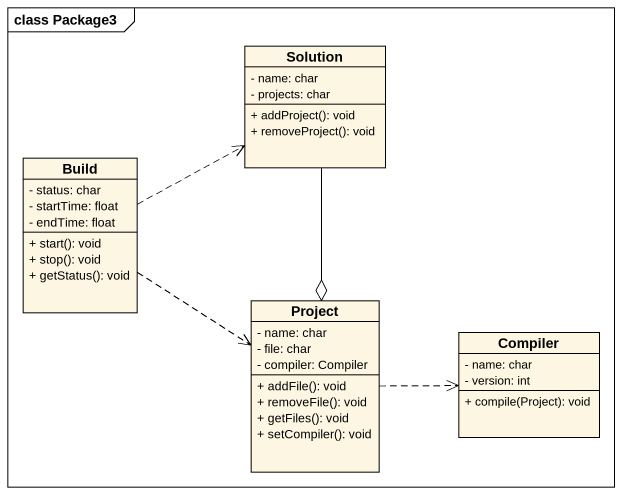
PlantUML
@startuml
mainframe class Package3
hide circle
hide empty members
skinparam classAttributeIconSize 0
class Solution {
  - name: char
  - projects: char
  + addProject(): void
  + removeProject(): void
}
class Build {
  - status: char
  - startTime: float
  - endTime: float
  + start(): void
  + stop(): void
  + getStatus(): void
}
class Project {
  - name: char
  - file: char
  - compiler: Compiler
  + addFile(): void
  + removeFile(): void
  + getFiles(): void
  + setCompiler(): void
}
class Compiler {
  - name: char
  - version: int
  + compile(Project): void
}
Solution --o Project
Build .right.> Solution
Build ..> Project
Project .right.> Compiler
@enduml
